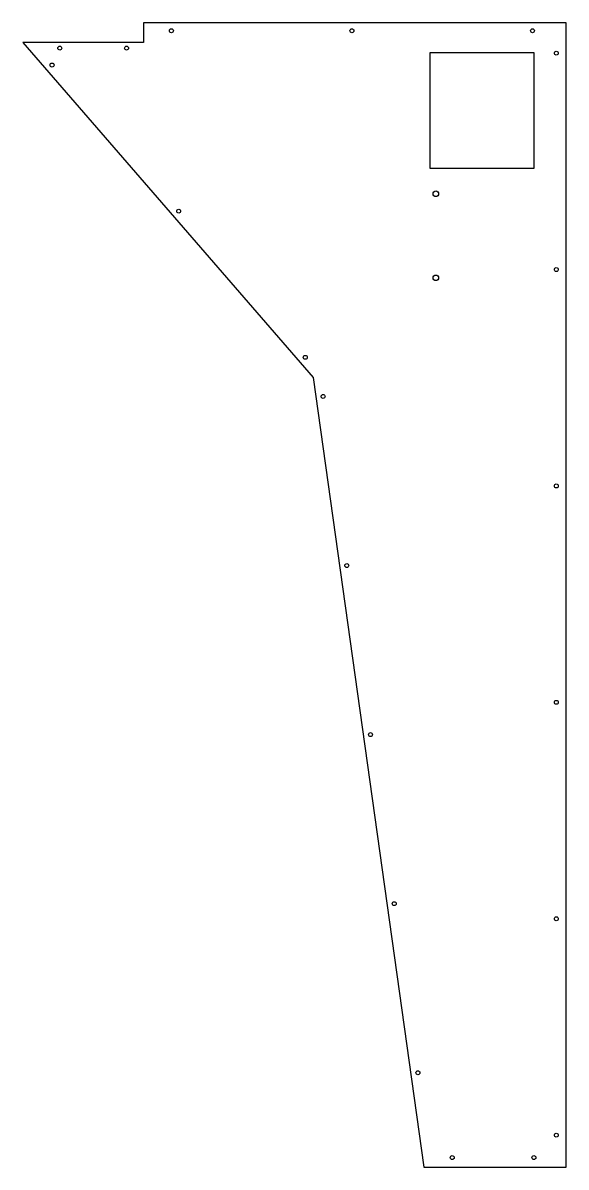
# Model space of a CAD drawing. Header units: millimetres. Extents: x 0 to 970, y 0 to 2042.
import ezdxf

# ---------------------------------------------------------------- set-up
doc = ezdxf.new("R2010")
doc.units = ezdxf.units.MM

msp = doc.modelspace()

# ---------------------------------------------------------------- linework, layer by layer
at = {"layer": 'CUT'}
for p, q in [((969.5306, 2042), (215.0306, 2042)), ((215.0306, 2042), (215.0306, 2007)), ((969.5306, 0), (969.5306, 2042)), ((0, 2007), (517.8784, 1409.2945)), ((215.0306, 2007), (0, 2007)), ((727.0306, 1782), (727.0306, 1989)), ((727.0306, 1989), (912.0306, 1989)), ((912.0306, 1989), (912.0306, 1782)), ((912.0306, 1782), (727.0306, 1782)), ((517.8784, 1409.2945), (715.5173, 0)), ((715.5173, 0), (969.5306, 0))]:
    msp.add_line(p, q, dxfattribs=at)
for centre, radius in [((265.0306, 2028), 3.5), ((587.2806, 2028), 3.5), ((909.5306, 2028), 3.5), ((65.8654, 1997), 3.5), ((185.0306, 1997), 3.5), ((952.0306, 1988), 3.5), ((52.0588, 1966.7691), 3.5), ((737.0306, 1737), 5), ((278.0421, 1705.9521), 3.5), ((952.0306, 1601.8), 3.5), ((737.0306, 1587), 5), ((504.0255, 1445.135), 3.5), ((535.7741, 1375.2918), 3.5), ((952.0306, 1215.6), 3.5), ((578.0882, 1073.5645), 3.5), ((952.0306, 829.4), 3.5), ((620.4023, 771.8373), 3.5), ((662.7164, 470.11), 3.5), ((952.0306, 443.2), 3.5), ((705.0306, 168.3828), 3.5), ((952.0306, 57), 3.5), ((766.2604, 17), 3.5), ((912.0306, 17), 3.5)]:
    msp.add_circle(centre, radius, dxfattribs=at)

doc.saveas('drawing.dxf')
